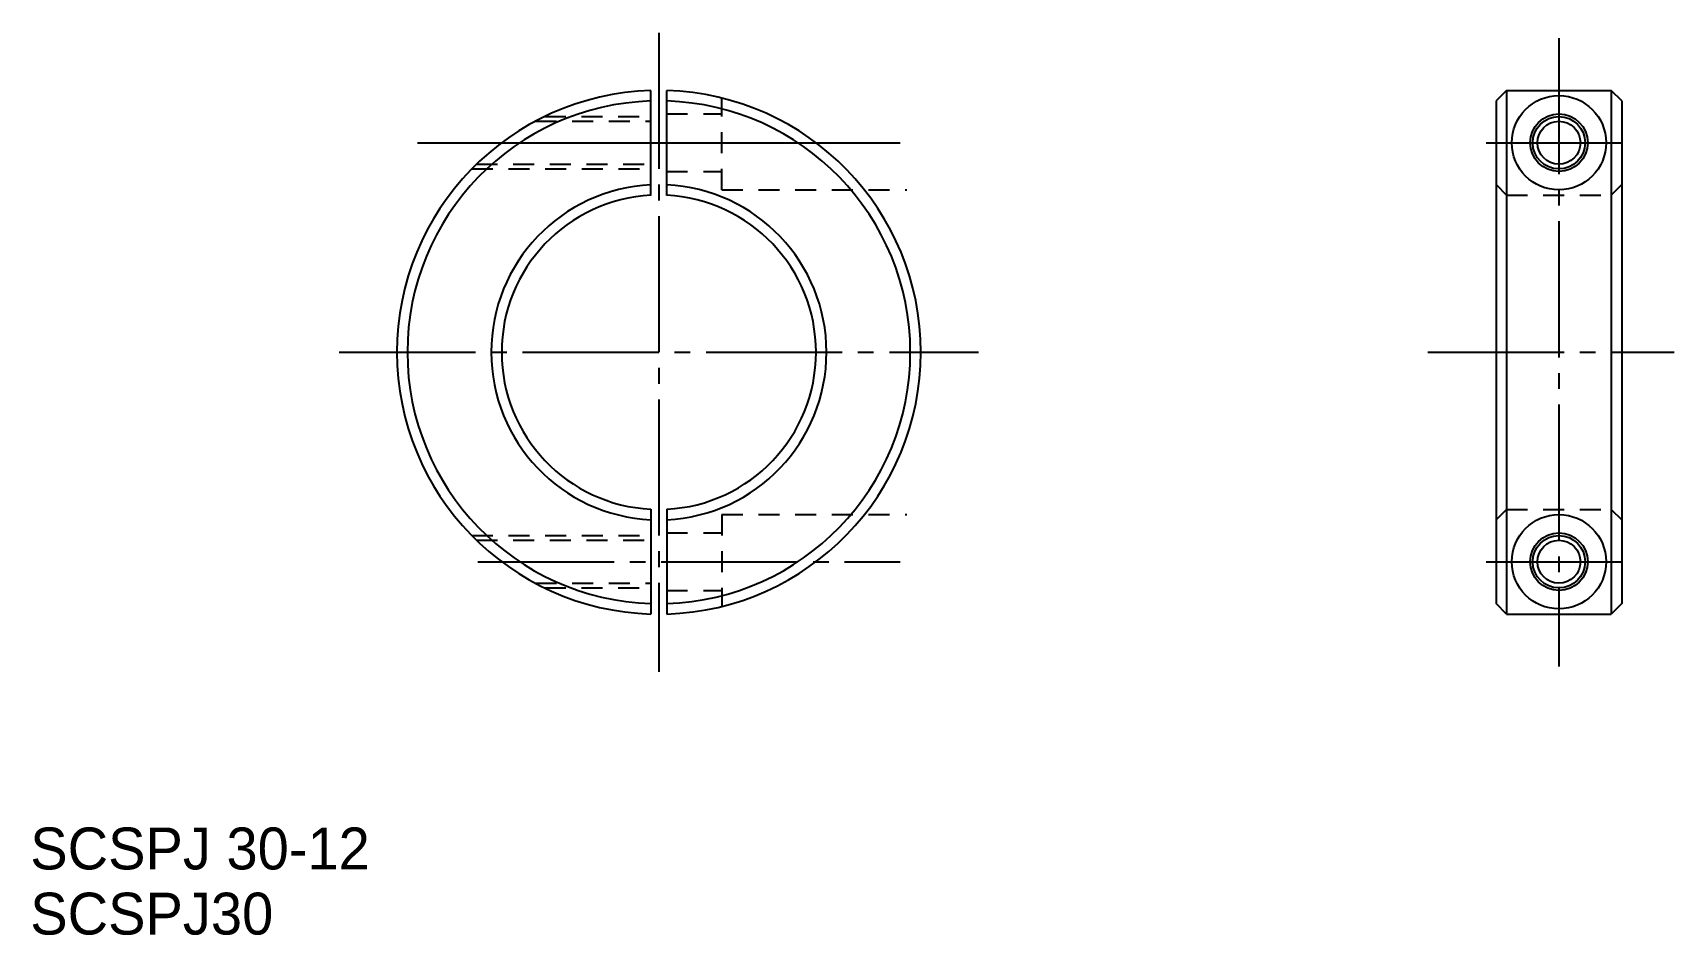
# Model space of a CAD drawing. Extents: x 47 to 203, y 171 to 257.
import ezdxf

# ---------------------------------------------------------------- set-up
doc = ezdxf.new("R2010")
doc.units = 0
doc.linetypes.add('CENTER', pattern=[17.5, 13, -1.5, 1.5, -1.5])
doc.linetypes.add('DASHED', pattern=[3.5, 2, -1.5])
doc.layers.get('0').update_dxf_attribs({"linetype": 'CONTINUOUS'})
doc.layers.add('CENTER', color=1, linetype='CENTER')

msp = doc.modelspace()

# ---------------------------------------------------------------- linework, layer by layer
at = {"color": 7, "linetype": 'CONTINUOUS'}
for p, q in [((105.67, 241.41), (105.67, 251.41)), ((107.17, 241.41), (107.17, 251.41)), ((187.32, 251.43), (186.32, 250.43)), ((187.32, 251.43), (187.32, 201.43)), ((187.32, 251.43), (197.32, 251.43)), ((197.32, 251.43), (197.32, 201.43)), ((198.32, 250.43), (197.32, 251.43)), ((186.32, 250.43), (186.32, 202.43)), ((198.32, 250.43), (198.32, 202.43)), ((198.32, 226.43), (198.32, 226.43)), ((105.67, 211.44), (105.67, 201.44)), ((107.17, 211.44), (107.17, 201.44)), ((187.32, 201.43), (186.32, 202.43)), ((198.32, 202.43), (197.32, 201.43)), ((187.32, 201.43), (197.32, 201.43))]:
    msp.add_line(p, q, dxfattribs=at)
at = {"color": 3, "linetype": 'DASHED'}
for p, q in [((112.42, 241.93), (112.42, 250.7)), ((107.17, 249.18), (112.42, 249.18)), ((94.64, 248.48), (105.67, 248.48)), ((95.53, 248.93), (105.67, 248.93)), ((89.02, 244.38), (105.67, 244.38)), ((88.57, 243.93), (105.67, 243.93)), ((107.17, 243.68), (112.42, 243.68)), ((112.42, 241.93), (130.09, 241.93)), ((186.32, 242.43), (187.32, 241.43)), ((187.32, 241.43), (197.32, 241.43)), ((197.32, 241.43), (198.32, 242.43)), ((198.32, 239.68), (198.32, 239.68)), ((112.42, 210.93), (112.42, 202.16)), ((112.42, 210.93), (130.09, 210.93)), ((186.32, 210.43), (187.32, 211.43)), ((187.32, 211.43), (197.32, 211.43)), ((197.32, 211.43), (198.32, 210.43)), ((88.57, 208.93), (105.67, 208.93)), ((89.02, 208.48), (105.67, 208.48)), ((107.17, 209.18), (112.42, 209.18)), ((94.64, 204.38), (105.67, 204.38)), ((95.53, 203.93), (105.67, 203.93)), ((107.17, 203.68), (112.42, 203.68))]:
    msp.add_line(p, q, dxfattribs=at)
at = {"color": 7, "linetype": 'CONTINUOUS'}
for centre, radius in [((192.32, 246.43), 4.5), ((192.32, 246.43), 2.75), ((192.32, 246.43), 2.05), ((192.32, 206.43), 4.5), ((192.32, 206.43), 2.75), ((192.32, 206.43), 2.05)]:
    msp.add_circle(centre, radius, dxfattribs=at)
at = {"color": 3, "linetype": 'CONTINUOUS'}
for centre in [(192.32, 246.43), (192.32, 206.43)]:
    msp.add_circle(centre, 2.5, dxfattribs=at)
at = {"color": 7, "linetype": 'CONTINUOUS'}
for radius, start, end in [(25, 91.7191, 268.2809), (25, 271.7191, 88.2809), (24, 91.7908, 268.2092), (24, 271.7908, 88.2092), (16, 92.6867, 267.3133), (15, 92.866, 267.134), (16, 272.6867, 87.3133), (15, 272.866, 87.134)]:
    msp.add_arc((106.42, 226.43), radius, start, end, dxfattribs=at)
at = {"layer": 'CENTER', "color": 1, "linetype": 'CENTER'}
for p, q in [((106.42, 256.93), (106.42, 195.93)), ((192.32, 256.43), (192.32, 196.43)), ((83.4, 246.43), (129.45, 246.43)), ((89.14, 246.43), (129.45, 246.43)), ((185.39, 246.43), (199.03, 246.43)), ((75.92, 226.43), (136.92, 226.43)), ((179.82, 226.43), (203.32, 226.43)), ((89.14, 206.43), (129.45, 206.43)), ((185.39, 206.43), (199.03, 206.43))]:
    msp.add_line(p, q, dxfattribs=at)

# ---------------------------------------------------------------- texts
for s, p in [('SCSPJ 30-12', (46.43, 177.06)), ('SCSPJ30', (46.43, 170.84))]:
    msp.add_text(s, height=4).set_placement(p)

doc.saveas('drawing.dxf')
